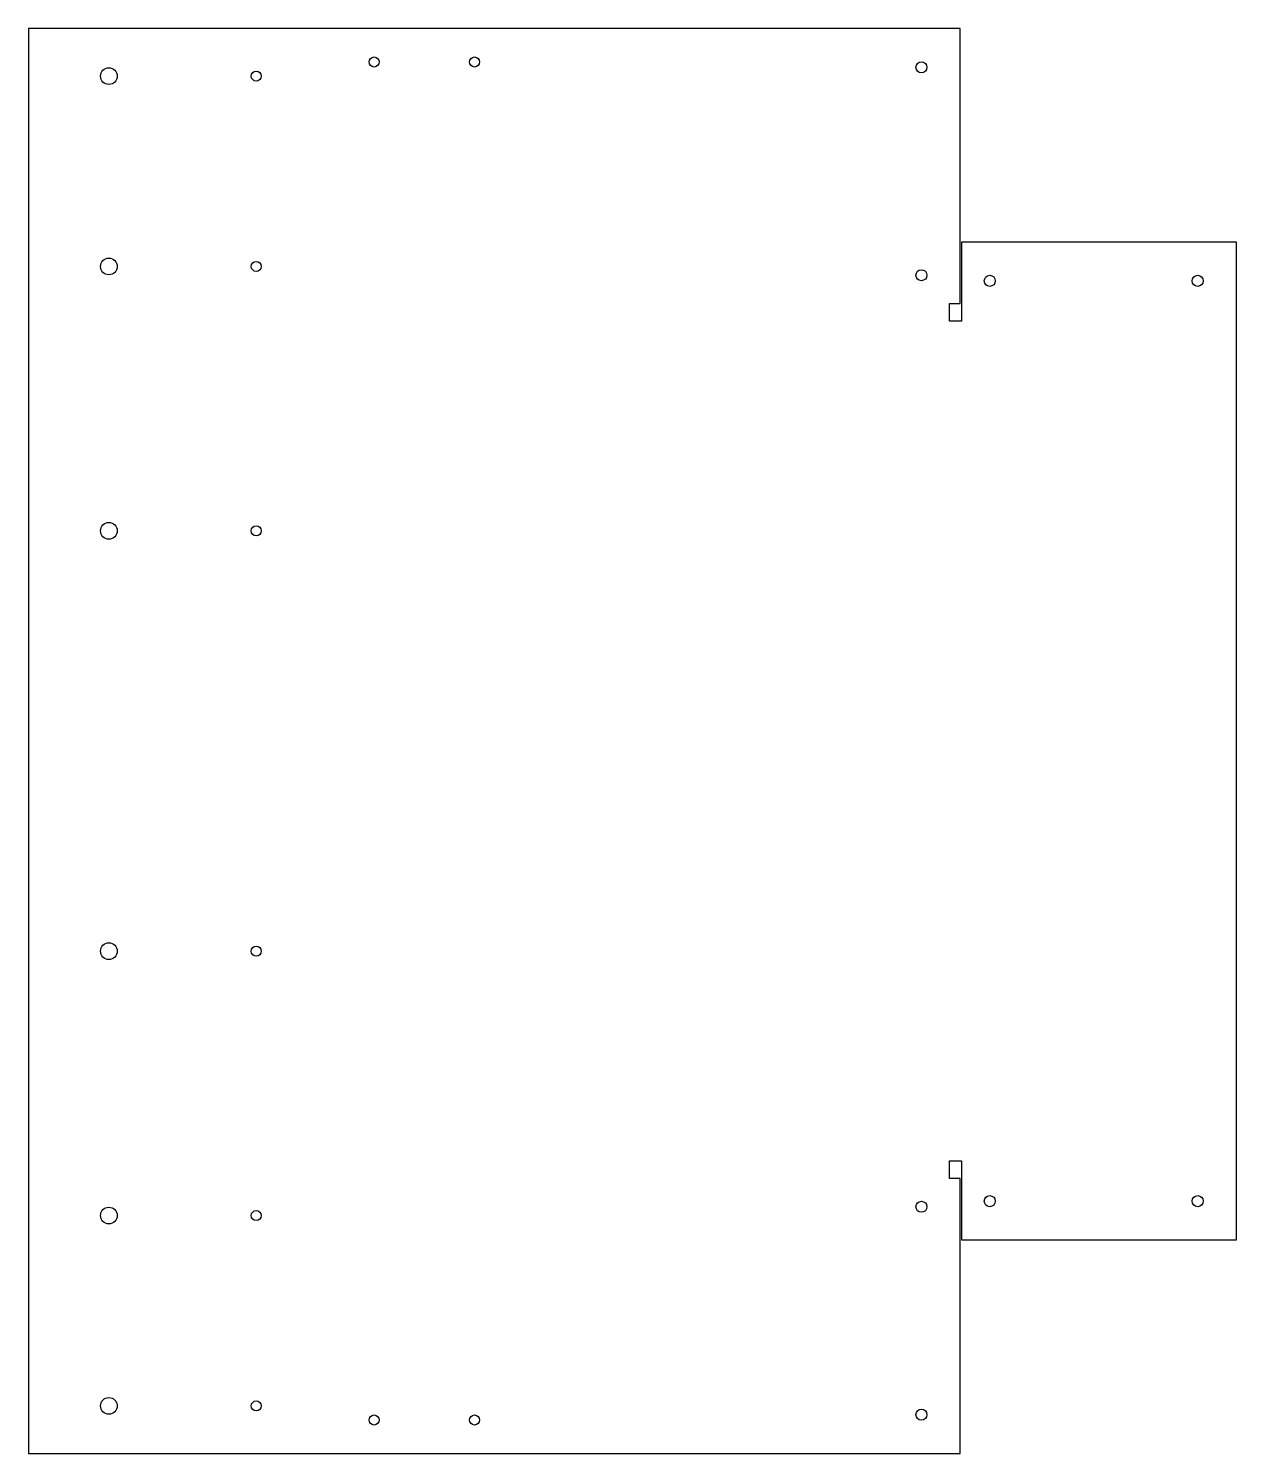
# Model space of a CAD drawing. Header units: millimetres. Extents: x 0 to 361, y -425 to 0.
import ezdxf

# ---------------------------------------------------------------- set-up
doc = ezdxf.new("R2010")
doc.units = ezdxf.units.MM

msp = doc.modelspace()

# ---------------------------------------------------------------- linework, layer by layer
msp.add_lwpolyline([(275, -82.06), (278.17, -82.06), (278.17, 0), (0, 0), (0, -425.43), (278.17, -425.43), (278.17, -343.37), (275, -343.37), (275, -339.78), (275, -338.09), (278.59, -338.09), (278.59, -361.68), (360.65, -361.68), (360.65, -63.75), (278.59, -63.75), (278.59, -87.34), (275, -87.34), (275, -85.65)], close=True)
for centre, radius in [((103.17, -10), 1.5), ((133.18, -10), 1.5), ((24, -14.21), 2.5), ((68, -14.21), 1.5), ((266.59, -11.59), 1.65), ((24, -71.03), 2.5), ((68, -71.03), 1.5), ((266.59, -73.65), 1.65), ((287, -75.34), 1.65), ((349.07, -75.34), 1.65), ((24, -149.97), 2.5), ((68, -149.97), 1.5), ((24, -275.47), 2.5), ((68, -275.47), 1.5), ((287, -350.09), 1.65), ((349.07, -350.09), 1.65), ((24, -354.4), 2.5), ((68, -354.4), 1.5), ((266.59, -351.78), 1.65), ((24, -411.23), 2.5), ((68, -411.23), 1.5), ((266.59, -413.84), 1.65), ((103.17, -415.43), 1.5), ((133.18, -415.43), 1.5)]:
    msp.add_circle(centre, radius)

doc.saveas('drawing.dxf')
